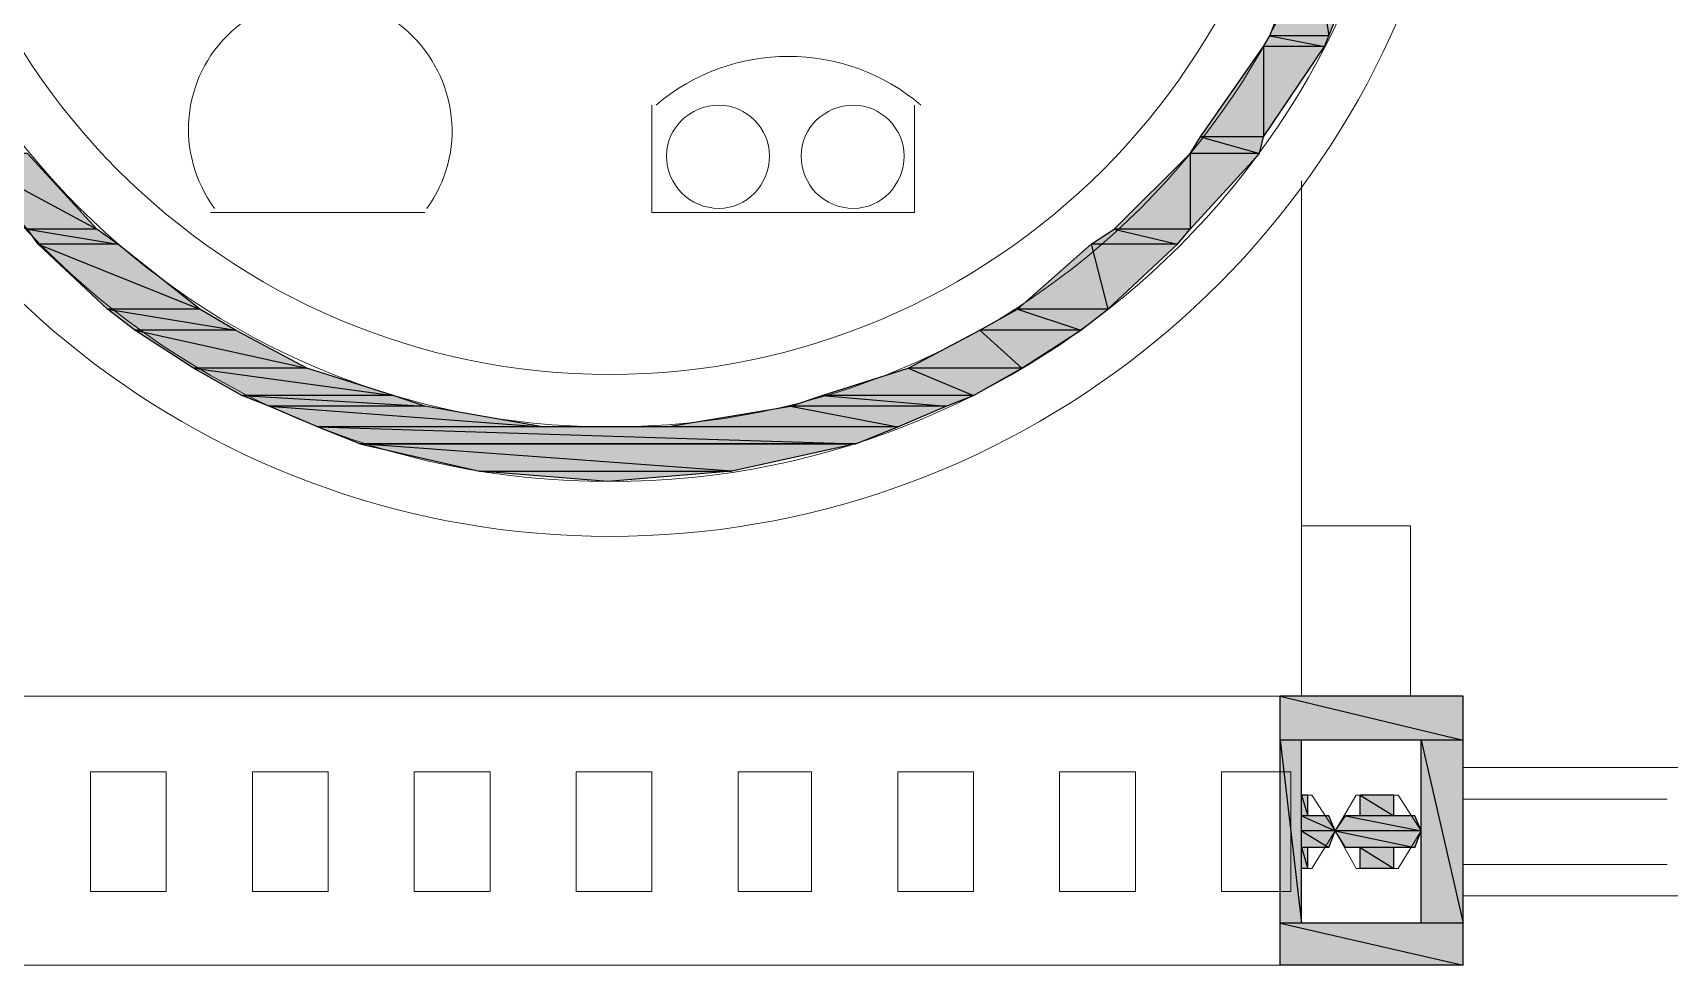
# Model space of a CAD drawing. Header units: millimetres. Extents: x 40 to 176, y -32 to 59.
# Drawn here: x 108.756 to 109.844, y -0.394 to 0.225 of the extents above; entities that cross this region are included whole.
import ezdxf

# ---------------------------------------------------------------- set-up
doc = ezdxf.new("R2010")
doc.units = ezdxf.units.MM
doc.layers.add('15 - Quadro de medição', color=6, linetype='Continuous')

msp = doc.modelspace()

# ---------------------------------------------------------------- hatches: boundary and pattern name
at = {"layer": '15 - Quadro de medição', "true_color": 0x000007}
h = msp.add_hatch(color=7, dxfattribs=at)
h.paths.add_polyline_path([(109.6469, 0.2957), (109.6064, 0.2957), (109.6176, 0.2231)])
h.paths.add_polyline_path([(109.6064, 0.2957), (109.6176, 0.2231), (109.5785, 0.2231)])
h = msp.add_hatch(color=7, dxfattribs=at)
h.paths.add_polyline_path([(109.6176, 0.2231), (109.5785, 0.2231), (109.6148, 0.2161)])
h.paths.add_polyline_path([(109.5785, 0.2231), (109.6148, 0.2161), (109.5743, 0.2161)])
h = msp.add_hatch(color=7, dxfattribs=at)
h.paths.add_polyline_path([(109.6148, 0.2161), (109.5743, 0.2161), (109.5743, 0.156)])
h.paths.add_polyline_path([(109.5743, 0.2161), (109.5743, 0.156), (109.5324, 0.156)])
h = msp.add_hatch(color=7, dxfattribs=at)
h.paths.add_polyline_path([(109.5743, 0.156), (109.5324, 0.156), (109.5715, 0.1449)])
h.paths.add_polyline_path([(109.5324, 0.156), (109.5715, 0.1449), (109.5254, 0.1449)])
h = msp.add_hatch(color=7, dxfattribs=at)
h.paths.add_polyline_path([(108.753, 0.1449), (108.7055, 0.1449), (108.7991, 0.0946)])
h.paths.add_polyline_path([(108.7055, 0.1449), (108.7991, 0.0946), (108.753, 0.0946)])
h = msp.add_hatch(color=7, dxfattribs=at)
h.paths.add_polyline_path([(109.5715, 0.1449), (109.5254, 0.1449), (109.5254, 0.0946)])
h.paths.add_polyline_path([(109.5254, 0.1449), (109.5254, 0.0946), (109.4751, 0.0946)])
h = msp.add_hatch(color=7, dxfattribs=at)
h.paths.add_polyline_path([(108.7991, 0.0946), (108.753, 0.0946), (108.813, 0.0848)])
h.paths.add_polyline_path([(108.753, 0.0946), (108.813, 0.0848), (108.76, 0.0848)])
h = msp.add_hatch(color=7, dxfattribs=at)
h.paths.add_polyline_path([(109.5254, 0.0946), (109.4751, 0.0946), (109.517, 0.0848)])
h.paths.add_polyline_path([(109.4751, 0.0946), (109.517, 0.0848), (109.4597, 0.0848)])
h = msp.add_hatch(color=7, dxfattribs=at)
h.paths.add_polyline_path([(108.813, 0.0848), (108.76, 0.0848), (108.8675, 0.0415)])
h.paths.add_polyline_path([(108.76, 0.0848), (108.8675, 0.0415), (108.8061, 0.0415)])
h = msp.add_hatch(color=7, dxfattribs=at)
h.paths.add_polyline_path([(109.517, 0.0848), (109.4597, 0.0848), (109.4709, 0.0415)])
h.paths.add_polyline_path([(109.4597, 0.0848), (109.4709, 0.0415), (109.4108, 0.0415)])
h = msp.add_hatch(color=7, dxfattribs=at)
h.paths.add_polyline_path([(108.8675, 0.0415), (108.8061, 0.0415), (108.8913, 0.0275)])
h.paths.add_polyline_path([(108.8061, 0.0415), (108.8913, 0.0275), (108.8242, 0.0275)])
h = msp.add_hatch(color=7, dxfattribs=at)
h.paths.add_polyline_path([(109.4709, 0.0415), (109.4108, 0.0415), (109.4528, 0.0275)])
h.paths.add_polyline_path([(109.4108, 0.0415), (109.4528, 0.0275), (109.3857, 0.0275)])
h = msp.add_hatch(color=7, dxfattribs=at)
h.paths.add_polyline_path([(108.8913, 0.0275), (108.8242, 0.0275), (108.9387, 0.0024)])
h.paths.add_polyline_path([(108.8242, 0.0275), (108.9387, 0.0024), (108.8633, 0.0024)])
h = msp.add_hatch(color=7, dxfattribs=at)
h.paths.add_polyline_path([(109.4528, 0.0275), (109.3857, 0.0275), (109.4136, 0.0024)])
h.paths.add_polyline_path([(109.3857, 0.0275), (109.4136, 0.0024), (109.3382, 0.0024)])
h = msp.add_hatch(color=7, dxfattribs=at)
h.paths.add_polyline_path([(108.9387, 0.0024), (108.8633, 0.0024), (108.996, -0.0158)])
h.paths.add_polyline_path([(108.8633, 0.0024), (108.996, -0.0158), (108.8954, -0.0158)])
h = msp.add_hatch(color=7, dxfattribs=at)
h.paths.add_polyline_path([(109.4136, 0.0024), (109.3382, 0.0024), (109.3815, -0.0158)])
h.paths.add_polyline_path([(109.3382, 0.0024), (109.3815, -0.0158), (109.2809, -0.0158)])
h = msp.add_hatch(color=7, dxfattribs=at)
h.paths.add_polyline_path([(108.996, -0.0158), (108.8954, -0.0158), (109.017, -0.0228)])
h.paths.add_polyline_path([(108.8954, -0.0158), (109.017, -0.0228), (108.9136, -0.0228)])
h = msp.add_hatch(color=7, dxfattribs=at)
h.paths.add_polyline_path([(109.3815, -0.0158), (109.2809, -0.0158), (109.3634, -0.0228)])
h.paths.add_polyline_path([(109.2809, -0.0158), (109.3634, -0.0228), (109.26, -0.0228)])
h = msp.add_hatch(color=7, dxfattribs=at)
h.paths.add_polyline_path([(109.017, -0.0228), (108.9136, -0.0228), (109.0952, -0.0367)])
h.paths.add_polyline_path([(108.9136, -0.0228), (109.0952, -0.0367), (108.9457, -0.0367)])
h = msp.add_hatch(color=7, dxfattribs=at)
h.paths.add_polyline_path([(109.3634, -0.0228), (109.26, -0.0228), (109.3312, -0.0367)])
h.paths.add_polyline_path([(109.26, -0.0228), (109.3312, -0.0367), (109.1776, -0.0367)])
h = msp.add_hatch(color=7, dxfattribs=at)
h.paths.add_polyline_path([(109.3312, -0.0367), (108.9457, -0.0367), (109.3033, -0.0479)])
h.paths.add_polyline_path([(108.9457, -0.0367), (109.3033, -0.0479), (108.9737, -0.0479)])
h = msp.add_hatch(color=7, dxfattribs=at)
h.paths.add_polyline_path([(108.9737, -0.0479), (109.0533, -0.0661), (109.2209, -0.0661)])
h.paths.add_polyline_path([(109.0533, -0.0661), (109.2209, -0.0661), (109.1385, -0.073)])
msp.add_hatch(color=7, dxfattribs=at).paths.add_polyline_path([(108.9737, -0.0479), (109.3033, -0.0479), (109.2209, -0.0661)])
h = msp.add_hatch(color=7, dxfattribs=at)
h.paths.add_polyline_path([(109.707, -0.2155), (109.5854, -0.2155), (109.707, -0.2448)])
h.paths.add_polyline_path([(109.5854, -0.2155), (109.707, -0.2448), (109.5854, -0.2448)])
h = msp.add_hatch(color=7, dxfattribs=at)
h.paths.add_polyline_path([(109.5994, -0.2448), (109.5854, -0.2448), (109.5994, -0.3664)])
h.paths.add_polyline_path([(109.5854, -0.2448), (109.5994, -0.3664), (109.5854, -0.3664)])
h = msp.add_hatch(color=7, dxfattribs=at)
h.paths.add_polyline_path([(109.707, -0.2448), (109.679, -0.2448), (109.707, -0.3664)])
h.paths.add_polyline_path([(109.679, -0.2448), (109.707, -0.3664), (109.679, -0.3664)])
h = msp.add_hatch(color=7, dxfattribs=at)
h.paths.add_polyline_path([(109.6036, -0.2812), (109.5994, -0.2812), (109.6036, -0.2951)])
h.paths.add_polyline_path([(109.5994, -0.2812), (109.6036, -0.2951), (109.5994, -0.2951)])
h = msp.add_hatch(color=7, dxfattribs=at)
h.paths.add_polyline_path([(109.6609, -0.2812), (109.6385, -0.2812), (109.6609, -0.2951)])
h.paths.add_polyline_path([(109.6385, -0.2812), (109.6609, -0.2951), (109.6385, -0.2951)])
h = msp.add_hatch(color=7, dxfattribs=at)
h.paths.add_polyline_path([(109.6176, -0.2951), (109.5994, -0.2951), (109.6218, -0.3049)])
h.paths.add_polyline_path([(109.5994, -0.2951), (109.6218, -0.3049), (109.5994, -0.3049)])
h = msp.add_hatch(color=7, dxfattribs=at)
h.paths.add_polyline_path([(109.6748, -0.2951), (109.6287, -0.2951), (109.679, -0.3049)])
h.paths.add_polyline_path([(109.6287, -0.2951), (109.679, -0.3049), (109.6218, -0.3049)])
h = msp.add_hatch(color=7, dxfattribs=at)
h.paths.add_polyline_path([(109.6218, -0.3049), (109.5994, -0.3049), (109.6176, -0.3161)])
h.paths.add_polyline_path([(109.5994, -0.3049), (109.6176, -0.3161), (109.5994, -0.3161)])
h = msp.add_hatch(color=7, dxfattribs=at)
h.paths.add_polyline_path([(109.679, -0.3049), (109.6218, -0.3049), (109.6748, -0.3161)])
h.paths.add_polyline_path([(109.6218, -0.3049), (109.6748, -0.3161), (109.6287, -0.3161)])
h = msp.add_hatch(color=7, dxfattribs=at)
h.paths.add_polyline_path([(109.6036, -0.3161), (109.5994, -0.3161), (109.6036, -0.33)])
h.paths.add_polyline_path([(109.5994, -0.3161), (109.6036, -0.33), (109.5994, -0.33)])
h = msp.add_hatch(color=7, dxfattribs=at)
h.paths.add_polyline_path([(109.6609, -0.3161), (109.6385, -0.3161), (109.6609, -0.33)])
h.paths.add_polyline_path([(109.6385, -0.3161), (109.6609, -0.33), (109.6385, -0.33)])
h = msp.add_hatch(color=7, dxfattribs=at)
h.paths.add_polyline_path([(109.707, -0.3664), (109.5854, -0.3664), (109.707, -0.3943)])
h.paths.add_polyline_path([(109.5854, -0.3664), (109.707, -0.3943), (109.5854, -0.3943)])

# ---------------------------------------------------------------- linework, layer by layer
at = {"layer": '15 - Quadro de medição', "color": 7, "linetype": 'Continuous', "lineweight": -2, "true_color": 0x000007}
for points in [[(109.6064, 0.2957), (109.6176, 0.2231), (109.5785, 0.2231)], [(109.6469, 0.2957), (109.6064, 0.2957), (109.6176, 0.2231)], [(109.5785, 0.2231), (109.6148, 0.2161), (109.5743, 0.2161)], [(109.6176, 0.2231), (109.5785, 0.2231), (109.6148, 0.2161)], [(109.5743, 0.2161), (109.5743, 0.156), (109.5324, 0.156)], [(109.6148, 0.2161), (109.5743, 0.2161), (109.5743, 0.156)], [(109.5324, 0.156), (109.5715, 0.1449), (109.5254, 0.1449)], [(109.5743, 0.156), (109.5324, 0.156), (109.5715, 0.1449)], [(108.753, 0.1449), (108.7055, 0.1449), (108.7991, 0.0946)], [(108.7055, 0.1449), (108.7991, 0.0946), (108.753, 0.0946)], [(109.5254, 0.1449), (109.5254, 0.0946), (109.4751, 0.0946)], [(109.5715, 0.1449), (109.5254, 0.1449), (109.5254, 0.0946)], [(108.7991, 0.0946), (108.753, 0.0946), (108.813, 0.0848)], [(108.753, 0.0946), (108.813, 0.0848), (108.76, 0.0848)], [(109.4751, 0.0946), (109.517, 0.0848), (109.4597, 0.0848)], [(109.5254, 0.0946), (109.4751, 0.0946), (109.517, 0.0848)], [(108.813, 0.0848), (108.76, 0.0848), (108.8675, 0.0415)], [(108.76, 0.0848), (108.8675, 0.0415), (108.8061, 0.0415)], [(109.4597, 0.0848), (109.4709, 0.0415), (109.4108, 0.0415)], [(109.517, 0.0848), (109.4597, 0.0848), (109.4709, 0.0415)], [(108.8675, 0.0415), (108.8061, 0.0415), (108.8913, 0.0275)], [(108.8061, 0.0415), (108.8913, 0.0275), (108.8242, 0.0275)], [(109.4108, 0.0415), (109.4528, 0.0275), (109.3857, 0.0275)], [(109.4709, 0.0415), (109.4108, 0.0415), (109.4528, 0.0275)], [(108.8913, 0.0275), (108.8242, 0.0275), (108.9387, 0.0024)], [(108.8242, 0.0275), (108.9387, 0.0024), (108.8633, 0.0024)], [(109.3857, 0.0275), (109.4136, 0.0024), (109.3382, 0.0024)], [(109.4528, 0.0275), (109.3857, 0.0275), (109.4136, 0.0024)], [(108.9387, 0.0024), (108.8633, 0.0024), (108.996, -0.0158)], [(108.8633, 0.0024), (108.996, -0.0158), (108.8954, -0.0158)], [(109.3382, 0.0024), (109.3815, -0.0158), (109.2809, -0.0158)], [(109.4136, 0.0024), (109.3382, 0.0024), (109.3815, -0.0158)], [(108.996, -0.0158), (108.8954, -0.0158), (109.017, -0.0228)], [(108.8954, -0.0158), (109.017, -0.0228), (108.9136, -0.0228)], [(109.2809, -0.0158), (109.3634, -0.0228), (109.26, -0.0228)], [(109.3815, -0.0158), (109.2809, -0.0158), (109.3634, -0.0228)], [(109.017, -0.0228), (108.9136, -0.0228), (109.0952, -0.0367)], [(108.9136, -0.0228), (109.0952, -0.0367), (108.9457, -0.0367)], [(109.26, -0.0228), (109.3312, -0.0367), (109.1776, -0.0367)], [(109.3634, -0.0228), (109.26, -0.0228), (109.3312, -0.0367)], [(109.3312, -0.0367), (108.9457, -0.0367), (109.3033, -0.0479)], [(108.9457, -0.0367), (109.3033, -0.0479), (108.9737, -0.0479)], [(108.9737, -0.0479), (109.0533, -0.0661), (109.2209, -0.0661)], [(108.9737, -0.0479), (109.3033, -0.0479), (109.2209, -0.0661)], [(109.0533, -0.0661), (109.2209, -0.0661), (109.1385, -0.073)], [(109.707, -0.2155), (109.5854, -0.2155), (109.707, -0.2448)], [(109.5854, -0.2155), (109.707, -0.2448), (109.5854, -0.2448)], [(109.5994, -0.2448), (109.5854, -0.2448), (109.5994, -0.3664)], [(109.5854, -0.2448), (109.5994, -0.3664), (109.5854, -0.3664)], [(109.707, -0.2448), (109.679, -0.2448), (109.707, -0.3664)], [(109.679, -0.2448), (109.707, -0.3664), (109.679, -0.3664)], [(109.6036, -0.2812), (109.5994, -0.2812), (109.6036, -0.2951)], [(109.5994, -0.2812), (109.6036, -0.2951), (109.5994, -0.2951)], [(109.6609, -0.2812), (109.6385, -0.2812), (109.6609, -0.2951)], [(109.6385, -0.2812), (109.6609, -0.2951), (109.6385, -0.2951)], [(109.6176, -0.2951), (109.5994, -0.2951), (109.6218, -0.3049)], [(109.5994, -0.2951), (109.6218, -0.3049), (109.5994, -0.3049)], [(109.6287, -0.2951), (109.679, -0.3049), (109.6218, -0.3049)], [(109.6748, -0.2951), (109.6287, -0.2951), (109.679, -0.3049)], [(109.6218, -0.3049), (109.5994, -0.3049), (109.6176, -0.3161)], [(109.5994, -0.3049), (109.6176, -0.3161), (109.5994, -0.3161)], [(109.679, -0.3049), (109.6218, -0.3049), (109.6748, -0.3161)], [(109.6218, -0.3049), (109.6748, -0.3161), (109.6287, -0.3161)], [(109.6036, -0.3161), (109.5994, -0.3161), (109.6036, -0.33)], [(109.5994, -0.3161), (109.6036, -0.33), (109.5994, -0.33)], [(109.6609, -0.3161), (109.6385, -0.3161), (109.6609, -0.33)], [(109.6385, -0.3161), (109.6609, -0.33), (109.6385, -0.33)], [(109.707, -0.3664), (109.5854, -0.3664), (109.707, -0.3943)], [(109.5854, -0.3664), (109.707, -0.3943), (109.5854, -0.3943)]]:
    msp.add_lwpolyline(points, close=True, dxfattribs=at)
at = {"layer": '15 - Quadro de medição', "color": 7, "linetype": 'Continuous', "lineweight": 20, "true_color": 0x000007}
for points in [[(109.1678, 0.177), (109.1678, 0.1057), (109.3424, 0.1057), (109.3424, 0.177)], [(109.5994, -0.2155), (109.5994, 0.1267), (109.5994, 0.1267)], [(108.8745, 0.1057), (109.017, 0.1057), (109.017, 0.1057)], [(109.672, -0.2155), (109.672, -0.1024), (109.5994, -0.1024)], [(109.5854, -0.2155), (109.5854, -0.3943), (109.5854, -0.3943)], [(109.5994, -0.2448), (109.679, -0.2448), (109.679, -0.3664), (109.5994, -0.3664)], [(109.5994, -0.2448), (109.5994, -0.3664), (109.5994, -0.3664)], [(109.707, -0.263), (109.9221, -0.263), (109.9221, -0.3482), (109.707, -0.3482)], [(109.5994, -0.2812), (109.6064, -0.2812), (109.6218, -0.3049), (109.6064, -0.33), (109.5994, -0.33)], [(109.6064, -0.2812), (109.6036, -0.2812), (109.6036, -0.2951)], [(109.6385, -0.2812), (109.6385, -0.2951), (109.6385, -0.2951)], [(109.6609, -0.2812), (109.6609, -0.2951), (109.6609, -0.2951)], [(109.8424, -0.284), (109.707, -0.284), (109.707, -0.284)], [(109.6176, -0.2951), (109.6036, -0.2951), (109.6036, -0.2951)], [(109.6385, -0.2951), (109.6287, -0.2951), (109.6287, -0.2951)], [(109.6748, -0.2951), (109.6609, -0.2951), (109.6609, -0.2951)], [(109.6176, -0.3161), (109.6036, -0.3161), (109.6036, -0.3161)], [(109.6036, -0.3161), (109.6036, -0.33), (109.6036, -0.33)], [(109.6385, -0.3161), (109.6287, -0.3161), (109.6287, -0.3161)], [(109.6385, -0.3161), (109.6385, -0.33), (109.6385, -0.33)], [(109.6609, -0.3161), (109.6609, -0.33), (109.6609, -0.33)], [(109.6748, -0.3161), (109.6609, -0.3161), (109.6609, -0.3161)], [(109.707, -0.3273), (109.8424, -0.3273), (109.8424, -0.3273)]]:
    msp.add_lwpolyline(points, dxfattribs=at)
for points in [[(109.1357, -0.2155), (109.707, -0.2155), (109.707, -0.3943), (108.5658, -0.3943), (108.5658, -0.2155)], [(108.7949, -0.3454), (108.8452, -0.3454), (108.8452, -0.2658), (108.7949, -0.2658)], [(108.9024, -0.3454), (108.9527, -0.3454), (108.9527, -0.2658), (108.9024, -0.2658)], [(109.01, -0.3454), (109.0603, -0.3454), (109.0603, -0.2658), (109.01, -0.2658)], [(109.1175, -0.3454), (109.1678, -0.3454), (109.1678, -0.2658), (109.1175, -0.2658)], [(109.2251, -0.3454), (109.274, -0.3454), (109.274, -0.2658), (109.2251, -0.2658)], [(109.3312, -0.3454), (109.3815, -0.3454), (109.3815, -0.2658), (109.3312, -0.2658)], [(109.4388, -0.3454), (109.4891, -0.3454), (109.4891, -0.2658), (109.4388, -0.2658)], [(109.5463, -0.3454), (109.5924, -0.3454), (109.5924, -0.2658), (109.5463, -0.2658)], [(109.6637, -0.2812), (109.679, -0.3049), (109.6637, -0.33), (109.6357, -0.33), (109.6218, -0.3049), (109.6357, -0.2812)]]:
    msp.add_lwpolyline(points, close=True, dxfattribs=at)
for points, knots in [([(109.6748, 0.4619), (109.6748, 0.7566), (109.436, 0.9955), (109.1399, 0.9955), (109.1399, 0.9955), (108.8452, 0.9955), (108.6063, 0.7566), (108.6063, 0.4619), (108.6063, 0.4619), (108.6063, 0.1658), (108.8452, -0.073), (109.1399, -0.073), (109.1399, -0.073), (109.436, -0.073), (109.6748, 0.1658), (109.6748, 0.4619)], [0, 0, 0, 0, 0.0625, 0.0625, 0.0625, 0.062501, 0.125, 0.125, 0.125, 0.125001, 0.1875, 0.1875, 0.1875, 0.187501, 1, 1, 1, 1]), ([(108.8787, 0.9689), (108.6454, 0.8474), (108.5239, 0.5834), (108.5868, 0.3264), (108.5868, 0.3264), (108.6482, 0.0708), (108.8773, -0.1094), (109.1399, -0.1094), (109.1399, -0.1094), (109.4039, -0.1094), (109.6329, 0.0708), (109.6944, 0.3264), (109.6944, 0.3264), (109.7572, 0.5834), (109.6357, 0.8474), (109.4011, 0.9689)], [0, 0, 0, 0, 0.0625, 0.0625, 0.0625, 0.062501, 0.125, 0.125, 0.125, 0.125001, 0.1875, 0.1875, 0.1875, 0.187501, 1, 1, 1, 1]), ([(109.6385, 0.4619), (109.6385, 0.7371), (109.4164, 0.9606), (109.1399, 0.9606), (109.1399, 0.9606), (108.8647, 0.9606), (108.6412, 0.7371), (108.6412, 0.4619), (108.6412, 0.4619), (108.6412, 0.1854), (108.8647, -0.0367), (109.1399, -0.0367), (109.1399, -0.0367), (109.4164, -0.0367), (109.6385, 0.1854), (109.6385, 0.4619)], [0, 0, 0, 0, 0.0625, 0.0625, 0.0625, 0.062501, 0.125, 0.125, 0.125, 0.125001, 0.1875, 0.1875, 0.1875, 0.187501, 1, 1, 1, 1]), ([(109.6036, 0.4619), (109.6036, 0.7175), (109.3955, 0.9242), (109.1399, 0.9242), (109.1399, 0.9242), (108.8843, 0.9242), (108.6775, 0.7175), (108.6775, 0.4619), (108.6775, 0.4619), (108.6775, 0.2063), (108.8843, -0.0018), (109.1399, -0.0018), (109.1399, -0.0018), (109.3955, -0.0018), (109.6036, 0.2063), (109.6036, 0.4619)], [0, 0, 0, 0, 0.0625, 0.0625, 0.0625, 0.062501, 0.125, 0.125, 0.125, 0.125001, 0.1875, 0.1875, 0.1875, 0.187501, 1, 1, 1, 1]), ([(109.0184, 0.1085), (109.0449, 0.1449), (109.0393, 0.1951), (109.0058, 0.2259), (109.0058, 0.2259), (108.9723, 0.2566), (108.922, 0.2566), (108.8885, 0.2259), (108.8885, 0.2259), (108.8549, 0.1951), (108.8507, 0.1449), (108.8773, 0.1085)], [0, 0, 0, 0, 0.083333, 0.083333, 0.083333, 0.083334, 0.166667, 0.166667, 0.166667, 0.166668, 1, 1, 1, 1]), ([(109.246, 0.1435), (109.246, 0.1616), (109.2307, 0.177), (109.2125, 0.177), (109.2125, 0.177), (109.193, 0.177), (109.1776, 0.1616), (109.1776, 0.1435), (109.1776, 0.1435), (109.1776, 0.1239), (109.193, 0.1085), (109.2125, 0.1085), (109.2125, 0.1085), (109.2307, 0.1085), (109.246, 0.1239), (109.246, 0.1435)], [0, 0, 0, 0, 0.0625, 0.0625, 0.0625, 0.062501, 0.125, 0.125, 0.125, 0.125001, 0.1875, 0.1875, 0.1875, 0.187501, 1, 1, 1, 1]), ([(109.3354, 0.1435), (109.3354, 0.1616), (109.3201, 0.177), (109.3019, 0.177), (109.3019, 0.177), (109.2823, 0.177), (109.267, 0.1616), (109.267, 0.1435), (109.267, 0.1435), (109.267, 0.1239), (109.2823, 0.1085), (109.3019, 0.1085), (109.3019, 0.1085), (109.3201, 0.1085), (109.3354, 0.1239), (109.3354, 0.1435)], [0, 0, 0, 0, 0.0625, 0.0625, 0.0625, 0.062501, 0.125, 0.125, 0.125, 0.125001, 0.1875, 0.1875, 0.1875, 0.187501, 1, 1, 1, 1])]:
    msp.add_open_spline(points, degree=3, knots=knots, dxfattribs=at)
msp.add_open_spline([(109.3466, 0.177), (109.2963, 0.2203), (109.2209, 0.2203), (109.1706, 0.177)], degree=3, dxfattribs=at)

doc.saveas('drawing.dxf')
